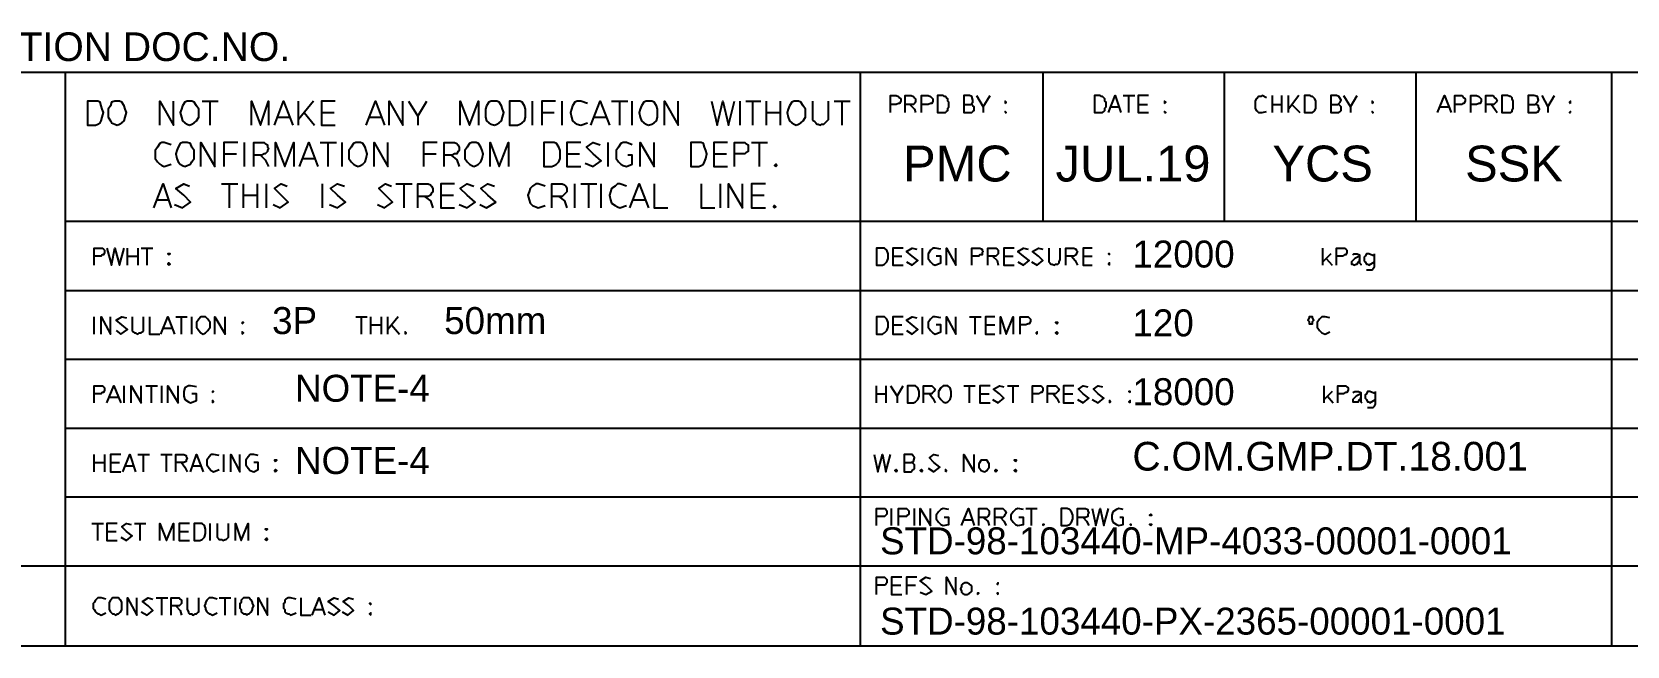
# Model space of a CAD drawing. Extents: x 0 to 420, y 0 to 297.
# Drawn here: x 139.1 to 278.1, y 7 to 60.5 of the extents above; entities that cross this region are included whole.
import ezdxf

# ---------------------------------------------------------------- set-up
doc = ezdxf.new("R2010")
doc.units = 0
doc.styles.add('HTX1', font='O8116901', dxfattribs={"width": 1.02})

msp = doc.modelspace()

# ---------------------------------------------------------------- linework, layer by layer
at = {"layer": 'GT_1', "flags": 128}
for points in [[(415, 57), (20, 57)], [(142, 7), (142, 57)], [(211.3, 7), (211.3, 57)], [(227.2, 57), (227.2, 44)], [(243, 57), (243, 44)], [(259.7, 57), (259.7, 44)], [(276.8, 7), (276.8, 57)], [(144.6, 52.4), (144.8, 52.5), (145, 52.6), (145.1, 52.8), (145.2, 53.1), (145.3, 53.5), (145.2, 53.8), (145.1, 54.1), (145, 54.4), (144.8, 54.5), (144.6, 54.5), (143.9, 54.5), (143.9, 52.4), (144.6, 52.4)], [(146.5, 52.4), (146.7, 52.5), (146.9, 52.6), (147.1, 52.8), (147.2, 53.1), (147.3, 53.5), (147.2, 53.8), (147.1, 54.1), (146.9, 54.4), (146.7, 54.5), (146.5, 54.5), (146.3, 54.5), (146, 54.4), (145.9, 54.1), (145.7, 53.8), (145.7, 53.5), (145.7, 53.1), (145.9, 52.8), (146, 52.6), (146.3, 52.5), (146.5, 52.4)], [(150.2, 52.4), (150.2, 54.5), (151.4, 52.4), (151.4, 54.5)], [(152.8, 52.4), (153, 52.5), (153.2, 52.6), (153.4, 52.8), (153.6, 53.1), (153.6, 53.5), (153.6, 53.8), (153.4, 54.1), (153.2, 54.4), (153, 54.5), (152.8, 54.5), (152.6, 54.5), (152.4, 54.4), (152.2, 54.1), (152.1, 53.8), (152, 53.5), (152.1, 53.1), (152.2, 52.8), (152.4, 52.6), (152.6, 52.5), (152.8, 52.4)], [(153.9, 54.5), (155.3, 54.5)], [(154.6, 52.4), (154.6, 54.5)], [(158.2, 52.4), (158.2, 54.5), (159, 52.4), (159.7, 54.5), (159.7, 52.4)], [(160.2, 52.4), (161, 54.5), (161.8, 52.4)], [(162.3, 52.4), (162.3, 54.5)], [(163.6, 54.5), (162.3, 52.9)], [(165.5, 54.5), (164.3, 54.5), (164.3, 52.4), (165.5, 52.4)], [(168.2, 52.4), (169, 54.5), (169.8, 52.4)], [(170.2, 52.4), (170.2, 54.5), (171.4, 52.4), (171.4, 54.5)], [(171.9, 54.5), (172.7, 53.2), (172.7, 52.4)], [(172.7, 53.2), (173.5, 54.5)], [(176.4, 52.4), (176.4, 54.5), (177.2, 52.4), (178, 54.5), (178, 52.4)], [(179.4, 52.4), (179.6, 52.5), (179.8, 52.6), (180, 52.8), (180.1, 53.1), (180.2, 53.5), (180.1, 53.8), (180, 54.1), (179.8, 54.4), (179.6, 54.5), (179.4, 54.5), (179.1, 54.5), (178.9, 54.4), (178.7, 54.1), (178.6, 53.8), (178.6, 53.5), (178.6, 53.1), (178.7, 52.8), (178.9, 52.6), (179.1, 52.5), (179.4, 52.4)], [(181.4, 52.4), (181.6, 52.5), (181.8, 52.6), (182, 52.8), (182.1, 53.1), (182.1, 53.5), (182.1, 53.8), (182, 54.1), (181.8, 54.4), (181.6, 54.5), (181.4, 54.5), (180.7, 54.5), (180.7, 52.4), (181.4, 52.4)], [(182.7, 52.4), (182.7, 54.5)], [(184.7, 54.5), (183.5, 54.5), (183.5, 52.4)], [(185.3, 52.4), (185.3, 54.5)], [(187.5, 54.3), (186.9, 54.5), (186.6, 54.5), (186.4, 54.4), (186.2, 54.1), (186.1, 53.8), (186, 53.5), (186.1, 53.1), (186.2, 52.8), (186.4, 52.6), (186.6, 52.5), (186.9, 52.4), (187.5, 52.6)], [(187.8, 52.4), (188.6, 54.5), (189.4, 52.4)], [(189.6, 54.5), (191, 54.5)], [(190.3, 52.4), (190.3, 54.5)], [(191.4, 52.4), (191.4, 54.5)], [(192.8, 52.4), (193.1, 52.5), (193.3, 52.6), (193.5, 52.8), (193.6, 53.1), (193.6, 53.5), (193.6, 53.8), (193.5, 54.1), (193.3, 54.4), (193.1, 54.5), (192.8, 54.5), (192.6, 54.5), (192.4, 54.4), (192.2, 54.1), (192.1, 53.8), (192, 53.5), (192.1, 53.1), (192.2, 52.8), (192.4, 52.6), (192.6, 52.5), (192.8, 52.4)], [(194.2, 52.4), (194.2, 54.5), (195.4, 52.4), (195.4, 54.5)], [(198.3, 54.5), (198.8, 52.4), (199.3, 54.5), (199.8, 52.4), (200.3, 54.5)], [(200.8, 52.4), (200.8, 54.5)], [(201.3, 54.5), (202.6, 54.5)], [(201.9, 52.4), (201.9, 54.5)], [(203.1, 52.4), (203.1, 54.5)], [(204.3, 54.5), (204.3, 52.4)], [(205.7, 52.4), (205.9, 52.5), (206.1, 52.6), (206.3, 52.8), (206.5, 53.1), (206.5, 53.5), (206.5, 53.8), (206.3, 54.1), (206.1, 54.4), (205.9, 54.5), (205.7, 54.5), (205.5, 54.5), (205.3, 54.4), (205.1, 54.1), (205, 53.8), (204.9, 53.5), (205, 53.1), (205.1, 52.8), (205.3, 52.6), (205.5, 52.5), (205.7, 52.4)], [(207.1, 54.5), (207.1, 53), (207.1, 52.9), (207.2, 52.8), (207.3, 52.7), (207.4, 52.6), (207.5, 52.5), (207.6, 52.5), (207.8, 52.4), (207.9, 52.5), (208.1, 52.5), (208.2, 52.6), (208.3, 52.7), (208.4, 52.8), (208.5, 52.9), (208.5, 53), (208.5, 54.5)], [(209, 54.5), (210.4, 54.5)], [(209.7, 52.4), (209.7, 54.5)], [(213.9, 53.5), (213.9, 55), (214.4, 55), (214.6, 54.9), (214.7, 54.8), (214.8, 54.7), (214.8, 54.6), (214.8, 54.5), (214.7, 54.3), (214.6, 54.3), (214.4, 54.2), (213.9, 54.2)], [(215.2, 53.5), (215.2, 55), (215.7, 55), (215.9, 54.9), (216, 54.8), (216.1, 54.7), (216.1, 54.6), (216.1, 54.4), (216, 54.3), (215.9, 54.2), (215.7, 54.2), (215.2, 54.2)], [(216.6, 53.5), (216.6, 55), (217.2, 55), (217.4, 54.9), (217.5, 54.8), (217.6, 54.7), (217.6, 54.6), (217.6, 54.5), (217.5, 54.3), (217.4, 54.3), (217.2, 54.2), (216.6, 54.2)], [(218.5, 53.5), (218.6, 53.5), (218.7, 53.5), (218.8, 53.6), (218.9, 53.7), (218.9, 53.9), (219, 54), (219, 54.2), (219, 54.4), (218.9, 54.5), (218.9, 54.7), (218.8, 54.8), (218.7, 54.9), (218.6, 54.9), (218.5, 55), (218, 55), (218, 53.5), (218.5, 53.5)], [(220.3, 54.2), (220.9, 54.2), (221.1, 54.4), (221.1, 54.6), (221, 54.9), (220.8, 55), (220.3, 55), (220.3, 53.5), (220.9, 53.5), (221, 53.5), (221.1, 53.6), (221.2, 53.7), (221.2, 53.8), (221.2, 54), (221.1, 54.1), (221, 54.2), (220.9, 54.2)], [(221.4, 55), (222, 54), (222, 53.5)], [(222, 54), (222.6, 55)], [(223.9, 54.3), (224, 54.4), (223.9, 54.5), (223.9, 54.4), (223.9, 54.3)], [(232.2, 53.5), (232.3, 53.5), (232.4, 53.5), (232.5, 53.6), (232.6, 53.7), (232.6, 53.9), (232.7, 54), (232.7, 54.2), (232.7, 54.4), (232.6, 54.5), (232.6, 54.7), (232.5, 54.8), (232.4, 54.9), (232.3, 54.9), (232.2, 55), (231.7, 55), (231.7, 53.5), (232.2, 53.5)], [(232.9, 53.5), (233.5, 55), (234, 53.5)], [(234.2, 55), (235.2, 55)], [(234.7, 53.5), (234.7, 55)], [(236.4, 55), (235.5, 55), (235.5, 53.5), (236.4, 53.5)], [(237.8, 54.3), (237.9, 54.4), (237.8, 54.5), (237.8, 54.4), (237.8, 54.3)], [(246.7, 54.8), (246.3, 55), (246.2, 54.9), (246, 54.9), (245.9, 54.8), (245.8, 54.7), (245.7, 54.5), (245.7, 54.4), (245.7, 54.2), (245.7, 54), (245.7, 53.9), (245.8, 53.7), (245.9, 53.6), (246, 53.5), (246.2, 53.5), (246.3, 53.5), (246.7, 53.6)], [(247.2, 53.5), (247.2, 55)], [(248, 55), (248, 53.5)], [(248.6, 53.5), (248.6, 55)], [(249.5, 55), (248.6, 53.8)], [(250.5, 53.5), (250.6, 53.5), (250.7, 53.5), (250.8, 53.6), (250.9, 53.7), (251, 53.9), (251, 54), (251, 54.2), (251, 54.4), (251, 54.5), (250.9, 54.7), (250.8, 54.8), (250.7, 54.9), (250.6, 54.9), (250.5, 55), (250, 55), (250, 53.5), (250.5, 53.5)], [(252.3, 54.2), (252.9, 54.2), (253.1, 54.4), (253.2, 54.6), (253, 54.9), (252.8, 55), (252.3, 55), (252.3, 53.5), (252.9, 53.5), (253, 53.5), (253.1, 53.6), (253.2, 53.7), (253.2, 53.8), (253.2, 54), (253.1, 54.1), (253, 54.2), (252.9, 54.2)], [(253.4, 55), (254, 54), (254, 53.5)], [(254, 54), (254.6, 55)], [(255.9, 54.3), (256, 54.4), (255.9, 54.5), (255.9, 54.4), (255.9, 54.3)], [(261.6, 53.5), (262.2, 55), (262.8, 53.5)], [(263.1, 53.5), (263.1, 55), (263.7, 55), (263.8, 54.9), (263.9, 54.8), (264, 54.7), (264, 54.6), (264, 54.5), (263.9, 54.3), (263.8, 54.3), (263.7, 54.2), (263.1, 54.2)], [(264.5, 53.5), (264.5, 55), (265, 55), (265.2, 54.9), (265.3, 54.8), (265.4, 54.7), (265.4, 54.6), (265.4, 54.5), (265.3, 54.3), (265.2, 54.3), (265, 54.2), (264.5, 54.2)], [(265.8, 53.5), (265.8, 55), (266.3, 55), (266.4, 55), (266.5, 54.9), (266.6, 54.8), (266.7, 54.7), (266.8, 54.6), (266.7, 54.4), (266.6, 54.3), (266.5, 54.2), (266.3, 54.2), (265.8, 54.2)], [(267.7, 53.5), (267.9, 53.5), (268, 53.5), (268.1, 53.6), (268.1, 53.7), (268.2, 53.9), (268.2, 54), (268.2, 54.2), (268.2, 54.4), (268.2, 54.5), (268.1, 54.7), (268.1, 54.8), (268, 54.9), (267.9, 54.9), (267.7, 55), (267.2, 55), (267.2, 53.5), (267.7, 53.5)], [(269.5, 54.2), (270.1, 54.2), (270.3, 54.4), (270.4, 54.6), (270.3, 54.9), (270, 55), (269.5, 55), (269.5, 53.5), (270.1, 53.5), (270.2, 53.5), (270.4, 53.6), (270.4, 53.7), (270.5, 53.8), (270.4, 54), (270.4, 54.1), (270.2, 54.2), (270.1, 54.2)], [(270.7, 55), (271.2, 54), (271.2, 53.5)], [(271.2, 54), (271.8, 55)], [(273.2, 54.3), (273.2, 54.4), (273.2, 54.5), (273.1, 54.4), (273.2, 54.3)], [(160.5, 53.1), (161.6, 53.1)], [(162.8, 53.5), (163.7, 52.4)], [(164.3, 53.5), (165.4, 53.5)], [(168.4, 53.1), (169.5, 53.1)], [(183.5, 53.5), (184.6, 53.5)], [(188, 53.1), (189.1, 53.1)], [(203.1, 53.5), (204.3, 53.5)], [(215.6, 54.2), (216, 53.8), (216.1, 53.5)], [(223.9, 53.5), (224, 53.5), (223.9, 53.6), (223.9, 53.5)], [(233.1, 54), (233.8, 54)], [(235.5, 54.2), (236.3, 54.2)], [(237.8, 53.5), (237.9, 53.5), (237.8, 53.6), (237.8, 53.5)], [(247.2, 54.2), (248, 54.2)], [(248.9, 54.2), (249.6, 53.5)], [(255.9, 53.5), (256, 53.5), (255.9, 53.6), (255.9, 53.5)], [(261.8, 54), (262.6, 54)], [(266.3, 54.2), (266.6, 53.8), (266.8, 53.5)], [(273.2, 53.5), (273.2, 53.6), (273.1, 53.5), (273.2, 53.5)], [(151.2, 50.7), (150.6, 50.9), (150.4, 50.9), (150.2, 50.8), (150, 50.5), (149.8, 50.2), (149.8, 49.9), (149.8, 49.5), (150, 49.2), (150.2, 49), (150.4, 48.9), (150.6, 48.8), (151.2, 49)], [(152.4, 48.8), (152.6, 48.9), (152.9, 49), (153, 49.2), (153.2, 49.5), (153.2, 49.9), (153.2, 50.2), (153, 50.5), (152.9, 50.8), (152.6, 50.9), (152.4, 50.9), (152.2, 50.9), (152, 50.8), (151.8, 50.5), (151.7, 50.2), (151.6, 49.9), (151.7, 49.5), (151.8, 49.2), (152, 49), (152.2, 48.9), (152.4, 48.8)], [(153.8, 48.8), (153.8, 50.9), (155, 48.8), (155, 50.9)], [(157, 50.9), (155.8, 50.9), (155.8, 48.8)], [(157.6, 48.8), (157.6, 50.9)], [(158.4, 48.8), (158.4, 50.9), (159.1, 50.9), (159.3, 50.9), (159.4, 50.8), (159.6, 50.7), (159.6, 50.5), (159.7, 50.4), (159.6, 50.2), (159.6, 50.1), (159.4, 49.9), (159.3, 49.9), (159.1, 49.8), (158.4, 49.8)], [(160.3, 48.8), (160.3, 50.9), (161.1, 48.8), (161.9, 50.9), (161.9, 48.8)], [(162.4, 48.8), (163.2, 50.9), (164, 48.8)], [(164.2, 50.9), (165.6, 50.9)], [(164.9, 48.8), (164.9, 50.9)], [(166.1, 48.8), (166.1, 50.9)], [(167.5, 48.8), (167.7, 48.9), (167.9, 49), (168.1, 49.2), (168.2, 49.5), (168.3, 49.9), (168.2, 50.2), (168.1, 50.5), (167.9, 50.8), (167.7, 50.9), (167.5, 50.9), (167.3, 50.9), (167.1, 50.8), (166.9, 50.5), (166.7, 50.2), (166.7, 49.9), (166.7, 49.5), (166.9, 49.2), (167.1, 49), (167.3, 48.9), (167.5, 48.8)], [(168.9, 48.8), (168.9, 50.9), (170.1, 48.8), (170.1, 50.9)], [(174.4, 50.9), (173.2, 50.9), (173.2, 48.8)], [(175, 48.8), (175, 50.9), (175.7, 50.9), (175.9, 50.9), (176.1, 50.8), (176.2, 50.7), (176.3, 50.5), (176.3, 50.4), (176.3, 50.2), (176.2, 50.1), (176.1, 49.9), (175.9, 49.9), (175.7, 49.8), (175, 49.8)], [(177.6, 48.8), (177.8, 48.9), (178, 49), (178.2, 49.2), (178.3, 49.5), (178.4, 49.9), (178.3, 50.2), (178.2, 50.5), (178, 50.8), (177.8, 50.9), (177.6, 50.9), (177.4, 50.9), (177.2, 50.8), (177, 50.5), (176.8, 50.2), (176.8, 49.9), (176.8, 49.5), (177, 49.2), (177.2, 49), (177.4, 48.9), (177.6, 48.8)], [(179, 48.8), (179, 50.9), (179.8, 48.8), (180.6, 50.9), (180.6, 48.8)], [(184.4, 48.8), (184.6, 48.9), (184.8, 49), (185, 49.2), (185.1, 49.5), (185.1, 49.9), (185.1, 50.2), (185, 50.5), (184.8, 50.8), (184.6, 50.9), (184.4, 50.9), (183.7, 50.9), (183.7, 48.8), (184.4, 48.8)], [(186.9, 50.9), (185.7, 50.9), (185.7, 48.8), (186.9, 48.8)], [(187.3, 49.1), (188, 48.8), (188.7, 49.3), (188, 49.9), (187.4, 50.5), (188, 50.9), (188.6, 50.7)], [(189.3, 48.8), (189.3, 50.9)], [(191.4, 50.7), (190.9, 50.9), (190.6, 50.9), (190.4, 50.8), (190.2, 50.5), (190, 50.2), (190, 49.9), (190, 49.5), (190.2, 49.2), (190.4, 49), (190.6, 48.9), (190.9, 48.8), (191.4, 49), (191.4, 49.8), (191, 49.8)], [(192.1, 48.8), (192.1, 50.9), (193.3, 48.8), (193.3, 50.9)], [(197.2, 48.8), (197.4, 48.9), (197.6, 49), (197.7, 49.2), (197.8, 49.5), (197.9, 49.9), (197.8, 50.2), (197.7, 50.5), (197.6, 50.8), (197.4, 50.9), (197.2, 50.9), (196.5, 50.9), (196.5, 48.8), (197.2, 48.8)], [(199.7, 50.9), (198.5, 50.9), (198.5, 48.8), (199.7, 48.8)], [(200.3, 48.8), (200.3, 50.9), (201, 50.9), (201.1, 50.9), (201.2, 50.9), (201.3, 50.8), (201.5, 50.7), (201.5, 50.6), (201.5, 50.4), (201.5, 50.3), (201.5, 50.1), (201.3, 50), (201.2, 49.9), (201, 49.9), (200.3, 49.9)], [(201.8, 50.9), (203.2, 50.9)], [(202.5, 48.8), (202.5, 50.9)], [(155.8, 49.9), (156.9, 49.9)], [(159, 49.8), (159.4, 49.4), (159.7, 48.8)], [(162.7, 49.5), (163.8, 49.5)], [(173.2, 49.9), (174.3, 49.9)], [(175.6, 49.8), (176.1, 49.4), (176.3, 48.8)], [(185.7, 49.9), (186.8, 49.9)], [(198.5, 49.9), (199.6, 49.9)], [(203.9, 48.8), (204, 48.9), (203.9, 49), (203.8, 48.9), (203.9, 48.8)], [(149.7, 45.2), (150.5, 47.3), (151.2, 45.2)], [(151.5, 45.5), (152.2, 45.2), (152.9, 45.7), (152.3, 46.3), (151.6, 46.9), (152.3, 47.3), (152.8, 47.1)], [(155.6, 47.3), (157, 47.3)], [(156.3, 45.2), (156.3, 47.3)], [(157.5, 45.2), (157.5, 47.3)], [(158.7, 47.3), (158.7, 45.2)], [(159.5, 45.2), (159.5, 47.3)], [(160.1, 45.5), (160.7, 45.2), (161.4, 45.7), (160.8, 46.3), (160.2, 46.9), (160.8, 47.3), (161.3, 47.1)], [(164.4, 45.2), (164.4, 47.3)], [(165, 45.5), (165.7, 45.2), (166.4, 45.7), (165.7, 46.3), (165.1, 46.9), (165.7, 47.3), (166.3, 47.1)], [(169.2, 45.5), (169.8, 45.2), (170.5, 45.7), (169.9, 46.3), (169.3, 46.9), (169.9, 47.3), (170.4, 47.1)], [(170.8, 47.3), (172.2, 47.3)], [(171.5, 45.2), (171.5, 47.3)], [(172.7, 45.2), (172.7, 47.3), (173.4, 47.3), (173.6, 47.3), (173.8, 47.2), (173.9, 47.1), (174, 46.9), (174, 46.8), (174, 46.6), (173.9, 46.5), (173.8, 46.3), (173.6, 46.2), (173.4, 46.2), (172.7, 46.2)], [(175.9, 47.3), (174.7, 47.3), (174.7, 45.2), (175.9, 45.2)], [(176.3, 45.5), (177, 45.2), (177.7, 45.7), (177, 46.3), (176.4, 46.9), (177, 47.3), (177.6, 47.1)], [(178.1, 45.5), (178.7, 45.2), (179.5, 45.7), (178.8, 46.3), (178.2, 46.9), (178.8, 47.3), (179.4, 47.1)], [(183.8, 47.1), (183.2, 47.3), (183, 47.3), (182.7, 47.1), (182.5, 46.9), (182.4, 46.6), (182.3, 46.3), (182.4, 45.9), (182.5, 45.6), (182.7, 45.4), (183, 45.3), (183.2, 45.2), (183.8, 45.4)], [(184.4, 45.2), (184.4, 47.3), (185.1, 47.3), (185.3, 47.3), (185.5, 47.2), (185.6, 47.1), (185.7, 46.9), (185.7, 46.8), (185.7, 46.6), (185.6, 46.5), (185.4, 46.3), (185.3, 46.2), (185.1, 46.2), (184.4, 46.2)], [(186.4, 45.2), (186.4, 47.3)], [(186.9, 47.3), (188.3, 47.3)], [(187.6, 45.2), (187.6, 47.3)], [(188.7, 45.2), (188.7, 47.3)], [(190.9, 47.1), (190.3, 47.3), (190.1, 47.3), (189.9, 47.1), (189.6, 46.9), (189.5, 46.6), (189.4, 46.3), (189.5, 45.9), (189.6, 45.6), (189.9, 45.4), (190.1, 45.3), (190.3, 45.2), (190.9, 45.4)], [(191.2, 45.2), (192, 47.3), (192.8, 45.2)], [(193.3, 47.3), (193.3, 45.2), (194.5, 45.2)], [(197.4, 47.3), (197.4, 45.2), (198.6, 45.2)], [(199.1, 45.2), (199.1, 47.3)], [(199.8, 45.2), (199.8, 47.3), (201, 45.2), (201, 47.3)], [(203, 47.3), (201.8, 47.3), (201.8, 45.2), (203, 45.2)], [(149.9, 45.9), (151, 45.9)], [(157.5, 46.3), (158.7, 46.3)], [(173.3, 46.2), (173.8, 45.8), (174, 45.2)], [(174.7, 46.3), (175.8, 46.3)], [(185, 46.2), (185.5, 45.8), (185.7, 45.2)], [(191.5, 45.9), (192.6, 45.9)], [(201.8, 46.3), (202.9, 46.3)], [(203.8, 45.2), (203.9, 45.3), (203.8, 45.4), (203.7, 45.3), (203.8, 45.2)], [(415, 44), (142, 44)], [(144.5, 40.2), (144.5, 41.7), (145.1, 41.7), (145.2, 41.7), (145.3, 41.6), (145.4, 41.5), (145.4, 41.4), (145.4, 41.3), (145.3, 41.1), (145.2, 41.1), (145.1, 41), (144.5, 41)], [(145.6, 41.7), (146, 40.2), (146.3, 41.7), (146.7, 40.2), (147.1, 41.7)], [(147.4, 40.2), (147.4, 41.7)], [(147.4, 41), (148.3, 41)], [(148.3, 41.7), (148.3, 40.2)], [(148.6, 41.7), (149.6, 41.7)], [(149.1, 40.2), (149.1, 41.7)], [(151, 41.1), (151.1, 41.2), (151, 41.2), (150.9, 41.2), (151, 41.1)], [(151, 40.2), (151.1, 40.3), (151, 40.4), (150.9, 40.3), (151, 40.2)], [(213.2, 40.2), (213.4, 40.3), (213.6, 40.5), (213.7, 40.8), (213.7, 41.2), (213.6, 41.5), (213.4, 41.7), (213.2, 41.7), (212.7, 41.7), (212.7, 40.2), (213.2, 40.2)], [(215, 41.7), (214.1, 41.7), (214.1, 40.2), (215, 40.2)], [(214.1, 41), (214.9, 41)], [(215.3, 40.5), (215.8, 40.2), (216.3, 40.6), (215.8, 41), (215.3, 41.4), (215.8, 41.7), (216.2, 41.6)], [(216.7, 40.2), (216.7, 41.7)], [(218.3, 41.6), (217.8, 41.7), (217.6, 41.7), (217.4, 41.5), (217.2, 41.2), (217.2, 40.8), (217.4, 40.5), (217.6, 40.3), (217.8, 40.2), (218.3, 40.4), (218.3, 41), (217.9, 41)], [(218.8, 40.2), (218.8, 41.7), (219.6, 40.2), (219.6, 41.7)], [(221, 40.2), (221, 41.7), (221.6, 41.7), (221.7, 41.7), (221.9, 41.6), (221.9, 41.5), (222, 41.4), (221.9, 41.3), (221.9, 41.1), (221.7, 41.1), (221.6, 41), (221, 41)], [(222.4, 40.2), (222.4, 41.7), (222.9, 41.7), (223.1, 41.7), (223.2, 41.6), (223.3, 41.5), (223.3, 41.4), (223.3, 41.2), (223.2, 41.1), (223.1, 41), (222.9, 41), (222.4, 41)], [(222.8, 41), (223.2, 40.6), (223.3, 40.2)], [(224.7, 41.7), (223.8, 41.7), (223.8, 40.2), (224.7, 40.2)], [(223.8, 41), (224.6, 41)], [(225, 40.5), (225.5, 40.2), (226, 40.6), (225.5, 41), (225, 41.4), (225.5, 41.7), (225.9, 41.6)], [(226.2, 40.5), (226.7, 40.2), (227.2, 40.6), (226.8, 41), (226.3, 41.4), (226.8, 41.7), (227.2, 41.6)], [(227.7, 41.7), (227.7, 40.7), (227.7, 40.5), (227.8, 40.4), (227.9, 40.3), (228, 40.3), (228.2, 40.2), (228.3, 40.3), (228.5, 40.3), (228.6, 40.4), (228.6, 40.5), (228.7, 40.7), (228.7, 41.7)], [(229.2, 40.2), (229.2, 41.7), (229.8, 41.7), (229.9, 41.7), (230.1, 41.6), (230.1, 41.5), (230.2, 41.4), (230.1, 41.2), (230.1, 41.1), (229.9, 41), (229.8, 41), (229.2, 41)], [(229.7, 41), (230, 40.6), (230.2, 40.2)], [(231.5, 41.7), (230.7, 41.7), (230.7, 40.2), (231.5, 40.2)], [(230.7, 41), (231.5, 41)], [(233, 41.1), (233, 41.2), (232.9, 41.2), (233, 41.1)], [(233, 40.2), (233, 40.3), (233, 40.4), (232.9, 40.3), (233, 40.2)], [(251.6, 40.2), (251.6, 41.7)], [(252.3, 41.2), (251.6, 40.5)], [(251.9, 40.8), (252.4, 40.2)], [(252.8, 40.2), (252.8, 41.7), (253.3, 41.7), (253.5, 41.7), (253.6, 41.6), (253.7, 41.5), (253.7, 41.4), (253.7, 41.3), (253.6, 41.1), (253.5, 41.1), (253.3, 41), (252.8, 41)], [(254.8, 41), (254.4, 40.8), (254.1, 40.5), (254.1, 40.4), (254.1, 40.3), (254.2, 40.3), (254.3, 40.2), (254.5, 40.3), (254.6, 40.3), (254.7, 40.5), (254.8, 40.6), (254.8, 40.7)], [(254.2, 41.1), (254.3, 41.2), (254.6, 41.2), (254.8, 41.1), (254.8, 41), (254.8, 40.4), (254.9, 40.3), (254.9, 40.2)], [(256.1, 41), (255.6, 41.2), (255.5, 41.2), (255.4, 41.2), (255.3, 41), (255.2, 40.9), (255.2, 40.7), (255.2, 40.6), (255.3, 40.5), (255.4, 40.3), (255.5, 40.3), (255.6, 40.2), (256.1, 40.5)], [(255.4, 39.8), (255.6, 39.8), (255.9, 39.8), (256, 39.9), (256.1, 40.1), (256.1, 41.2)], [(142, 38), (316.8, 38)], [(144.5, 34.2), (144.5, 35.7)], [(145.1, 34.2), (145.1, 35.7), (145.9, 34.2), (145.9, 35.7)], [(146.4, 34.5), (146.8, 34.2), (147.4, 34.6), (146.9, 35), (146.4, 35.4), (146.9, 35.7), (147.3, 35.6)], [(147.8, 35.7), (147.8, 34.7), (147.8, 34.5), (147.9, 34.4), (148, 34.3), (148.1, 34.3), (148.3, 34.2), (148.4, 34.3), (148.6, 34.3), (148.7, 34.4), (148.8, 34.5), (148.8, 34.7), (148.8, 35.7)], [(149.3, 35.7), (149.3, 34.2), (150.2, 34.2)], [(150.3, 34.2), (150.9, 35.7), (151.5, 34.2)], [(151.6, 35.7), (152.6, 35.7)], [(152.1, 34.2), (152.1, 35.7)], [(153, 34.2), (153, 35.7)], [(154, 34.2), (154.2, 34.3), (154.4, 34.5), (154.6, 34.8), (154.6, 35.2), (154.4, 35.5), (154.2, 35.7), (154, 35.7), (153.8, 35.7), (153.6, 35.5), (153.4, 35.2), (153.4, 34.8), (153.6, 34.5), (153.8, 34.3), (154, 34.2)], [(155, 34.2), (155, 35.7), (155.9, 34.2), (155.9, 35.7)], [(157.4, 35.1), (157.5, 35.2), (157.4, 35.2), (157.4, 35.1)], [(167.3, 35.7), (168.3, 35.7)], [(167.8, 34.2), (167.8, 35.7)], [(168.6, 34.2), (168.6, 35.7)], [(168.6, 35), (169.5, 35)], [(169.5, 35.7), (169.5, 34.2)], [(170.1, 34.2), (170.1, 35.7)], [(171, 35.7), (170.1, 34.6)], [(170.4, 35), (171.1, 34.2)], [(213.2, 34.2), (213.4, 34.3), (213.6, 34.5), (213.7, 34.8), (213.7, 35.2), (213.6, 35.5), (213.4, 35.7), (213.2, 35.7), (212.7, 35.7), (212.7, 34.2), (213.2, 34.2)], [(215, 35.7), (214.1, 35.7), (214.1, 34.2), (215, 34.2)], [(214.1, 35), (214.9, 35)], [(215.3, 34.5), (215.8, 34.2), (216.3, 34.6), (215.8, 35), (215.3, 35.4), (215.8, 35.7), (216.2, 35.6)], [(216.7, 34.2), (216.7, 35.7)], [(218.3, 35.6), (217.8, 35.7), (217.6, 35.7), (217.4, 35.5), (217.2, 35.2), (217.2, 34.8), (217.4, 34.5), (217.6, 34.3), (217.8, 34.2), (218.3, 34.4), (218.3, 35), (217.9, 35)], [(218.8, 34.2), (218.8, 35.7), (219.6, 34.2), (219.6, 35.7)], [(220.8, 35.7), (221.8, 35.7)], [(221.3, 34.2), (221.3, 35.7)], [(223, 35.7), (222.2, 35.7), (222.2, 34.2), (223, 34.2)], [(222.2, 35), (223, 35)], [(223.5, 34.2), (223.5, 35.7), (224, 34.2), (224.6, 35.7), (224.6, 34.2)], [(225.2, 34.2), (225.2, 35.7), (225.7, 35.7), (225.8, 35.7), (225.9, 35.7), (226, 35.6), (226.1, 35.5), (226.1, 35.4), (226.1, 35.3), (226, 35.1), (225.9, 35.1), (225.7, 35), (225.2, 35)], [(228.4, 35.1), (228.5, 35.2), (228.4, 35.2), (228.3, 35.2), (228.4, 35.1)], [(250.6, 35.1), (250.7, 35.1), (250.7, 35.3), (250.8, 35.4), (250.7, 35.6), (250.7, 35.7), (250.6, 35.7), (250.4, 35.7), (250.4, 35.6), (250.3, 35.4), (250.4, 35.3), (250.4, 35.1), (250.6, 35.1)], [(252.2, 35.6), (251.8, 35.7), (251.5, 35.7), (251.3, 35.5), (251.1, 35.2), (251.1, 34.8), (251.3, 34.5), (251.5, 34.3), (251.8, 34.2), (252.2, 34.4)], [(150.5, 34.7), (151.3, 34.7)], [(157.4, 34.2), (157.5, 34.3), (157.4, 34.4), (157.4, 34.3), (157.4, 34.2)], [(171.6, 34.2), (171.7, 34.3), (171.6, 34.4), (171.6, 34.3), (171.6, 34.2)], [(226.7, 34.2), (226.7, 34.3), (226.7, 34.4), (226.6, 34.3), (226.7, 34.2)], [(228.4, 34.2), (228.5, 34.3), (228.4, 34.4), (228.3, 34.3), (228.4, 34.2)], [(142, 32), (316.8, 32)], [(144.5, 28.2), (144.5, 29.7), (145.1, 29.7), (145.2, 29.7), (145.3, 29.6), (145.4, 29.5), (145.4, 29.4), (145.4, 29.3), (145.3, 29.1), (145.2, 29.1), (145.1, 29), (144.5, 29)], [(145.6, 28.2), (146.2, 29.7), (146.8, 28.2)], [(147.1, 28.2), (147.1, 29.7)], [(147.7, 28.2), (147.7, 29.7), (148.6, 28.2), (148.6, 29.7)], [(149, 29.7), (150, 29.7)], [(149.5, 28.2), (149.5, 29.7)], [(150.4, 28.2), (150.4, 29.7)], [(150.9, 28.2), (150.9, 29.7), (151.8, 28.2), (151.8, 29.7)], [(153.4, 29.6), (152.9, 29.7), (152.7, 29.7), (152.4, 29.5), (152.3, 29.2), (152.3, 28.8), (152.4, 28.5), (152.7, 28.3), (152.9, 28.2), (153.4, 28.4), (153.4, 29), (153, 29)], [(212.7, 28.2), (212.7, 29.7)], [(213.5, 29.7), (213.5, 28.2)], [(213.9, 29.7), (214.5, 28.8), (214.5, 28.2)], [(214.5, 28.8), (215, 29.7)], [(215.9, 28.2), (216.1, 28.3), (216.3, 28.5), (216.4, 28.8), (216.4, 29.2), (216.3, 29.5), (216.1, 29.7), (215.9, 29.7), (215.4, 29.7), (215.4, 28.2), (215.9, 28.2)], [(216.8, 28.2), (216.8, 29.7), (217.4, 29.7), (217.5, 29.7), (217.6, 29.6), (217.7, 29.5), (217.8, 29.4), (217.7, 29.2), (217.6, 29.1), (217.5, 29), (217.4, 29), (216.8, 29)], [(218.7, 28.2), (218.9, 28.3), (219.1, 28.5), (219.2, 28.8), (219.2, 29.2), (219.1, 29.5), (218.9, 29.7), (218.7, 29.7), (218.5, 29.7), (218.3, 29.5), (218.1, 29.2), (218.1, 28.8), (218.3, 28.5), (218.5, 28.3), (218.7, 28.2)], [(220.3, 29.7), (221.3, 29.7)], [(220.8, 28.2), (220.8, 29.7)], [(222.6, 29.7), (221.7, 29.7), (221.7, 28.2), (222.6, 28.2)], [(222.8, 28.5), (223.3, 28.2), (223.8, 28.6), (223.4, 29), (222.9, 29.4), (223.4, 29.7), (223.8, 29.6)], [(224.1, 29.7), (225.1, 29.7)], [(224.6, 28.2), (224.6, 29.7)], [(226.3, 28.2), (226.3, 29.7), (226.8, 29.7), (227, 29.7), (227.1, 29.6), (227.2, 29.5), (227.2, 29.4), (227.2, 29.3), (227.1, 29.1), (227, 29.1), (226.8, 29), (226.3, 29)], [(227.6, 28.2), (227.6, 29.7), (228.1, 29.7), (228.3, 29.7), (228.4, 29.6), (228.5, 29.5), (228.6, 29.4), (228.5, 29.2), (228.4, 29.1), (228.3, 29), (228.1, 29), (227.6, 29)], [(229.9, 29.7), (229, 29.7), (229, 28.2), (229.9, 28.2)], [(230.2, 28.5), (230.7, 28.2), (231.2, 28.6), (230.7, 29), (230.3, 29.4), (230.7, 29.7), (231.1, 29.6)], [(231.5, 28.5), (232, 28.2), (232.5, 28.6), (232, 29), (231.6, 29.4), (232, 29.7), (232.4, 29.6)], [(251.7, 28.2), (251.7, 29.7)], [(252.9, 28.2), (252.9, 29.7), (253.4, 29.7), (253.6, 29.7), (253.7, 29.6), (253.8, 29.5), (253.8, 29.4), (253.8, 29.3), (253.7, 29.1), (253.6, 29.1), (253.4, 29), (252.9, 29)], [(145.8, 28.7), (146.6, 28.7)], [(154.8, 29.1), (154.9, 29.2), (154.8, 29.2), (154.8, 29.1)], [(154.8, 28.2), (154.9, 28.3), (154.8, 28.4), (154.8, 28.3), (154.8, 28.2)], [(212.7, 29), (213.5, 29)], [(217.3, 29), (217.6, 28.6), (217.8, 28.2)], [(221.7, 29), (222.5, 29)], [(228.1, 29), (228.4, 28.6), (228.6, 28.2)], [(229, 29), (229.8, 29)], [(233, 28.2), (233.1, 28.3), (233, 28.4), (233, 28.3), (233, 28.2)], [(234.8, 29.1), (234.8, 29.2), (234.7, 29.2), (234.8, 29.1)], [(234.8, 28.2), (234.8, 28.3), (234.8, 28.4), (234.7, 28.3), (234.8, 28.2)], [(252.4, 29.2), (251.7, 28.5)], [(252, 28.8), (252.5, 28.2)], [(254.2, 29.1), (254.4, 29.2), (254.7, 29.2), (254.9, 29.1), (254.9, 29), (254.9, 28.4), (254.9, 28.3), (255, 28.2)], [(254.9, 29), (254.5, 28.8), (254.2, 28.5), (254.2, 28.4), (254.2, 28.3), (254.3, 28.3), (254.4, 28.3), (254.5, 28.3), (254.7, 28.3), (254.8, 28.5), (254.9, 28.6), (254.9, 28.7)], [(256.2, 29), (255.7, 29.2), (255.6, 29.2), (255.5, 29.2), (255.4, 29), (255.3, 28.9), (255.3, 28.7), (255.3, 28.6), (255.4, 28.5), (255.5, 28.3), (255.6, 28.3), (255.7, 28.2), (256.2, 28.5)], [(255.5, 27.8), (255.7, 27.8), (256, 27.8), (256.1, 27.9), (256.2, 28.1), (256.2, 29.2)], [(142, 26), (316.8, 26)], [(144.5, 22.2), (144.5, 23.7)], [(145.4, 23.7), (145.4, 22.2)], [(146.8, 23.7), (145.9, 23.7), (145.9, 22.2), (146.8, 22.2)], [(147, 22.2), (147.6, 23.7), (148.1, 22.2)], [(148.3, 23.7), (149.3, 23.7)], [(148.8, 22.2), (148.8, 23.7)], [(150.3, 23.7), (151.3, 23.7)], [(150.8, 22.2), (150.8, 23.7)], [(151.6, 22.2), (151.6, 23.7), (152.2, 23.7), (152.3, 23.7), (152.5, 23.6), (152.5, 23.5), (152.6, 23.4), (152.5, 23.2), (152.5, 23.1), (152.3, 23), (152.2, 23), (151.6, 23)], [(152.9, 22.2), (153.4, 23.7), (154, 22.2)], [(155.4, 23.6), (154.9, 23.7), (154.7, 23.7), (154.5, 23.5), (154.3, 23.2), (154.3, 22.8), (154.5, 22.5), (154.7, 22.3), (154.9, 22.2), (155.4, 22.4)], [(155.8, 22.2), (155.8, 23.7)], [(156.4, 22.2), (156.4, 23.7), (157.2, 22.2), (157.2, 23.7)], [(158.8, 23.6), (158.4, 23.7), (158.1, 23.7), (157.9, 23.5), (157.7, 23.2), (157.7, 22.8), (157.9, 22.5), (158.1, 22.3), (158.4, 22.2), (158.8, 22.4), (158.8, 23), (158.4, 23)], [(212.5, 23.7), (212.8, 22.2), (213.2, 23.7), (213.5, 22.2), (213.9, 23.7)], [(215.1, 23), (215.7, 23), (215.9, 23.1), (216, 23.4), (215.8, 23.7), (215.6, 23.7), (215.1, 23.7), (215.1, 22.2), (215.7, 22.2), (215.8, 22.3), (215.9, 22.4), (216, 22.5), (216, 22.6), (216, 22.8), (215.9, 22.9), (215.8, 23), (215.7, 23)], [(217.2, 22.5), (217.7, 22.2), (218.2, 22.6), (217.7, 23), (217.3, 23.4), (217.7, 23.7), (218.1, 23.6)], [(220.3, 22.2), (220.3, 23.7), (221.2, 22.2), (221.2, 23.7)], [(144.5, 23), (145.4, 23)], [(145.9, 23), (146.7, 23)], [(147.2, 22.7), (148, 22.7)], [(152.1, 23), (152.4, 22.6), (152.6, 22.2)], [(153.1, 22.7), (153.8, 22.7)], [(160.3, 23.1), (160.4, 23.2), (160.3, 23.2), (160.2, 23.2), (160.3, 23.1)], [(160.3, 22.2), (160.4, 22.3), (160.3, 22.4), (160.2, 22.3), (160.3, 22.2)], [(214.4, 22.2), (214.5, 22.3), (214.4, 22.4), (214.3, 22.3), (214.4, 22.2)], [(216.6, 22.2), (216.7, 22.3), (216.6, 22.4), (216.5, 22.3), (216.6, 22.2)], [(218.7, 22.2), (218.8, 22.3), (218.7, 22.4), (218.7, 22.3), (218.7, 22.2)], [(222.1, 22.2), (222.3, 22.3), (222.5, 22.6), (222.5, 22.9), (222.3, 23.2), (222.1, 23.2), (221.8, 23.2), (221.6, 22.9), (221.6, 22.6), (221.8, 22.3), (222.1, 22.2)], [(223.1, 22.2), (223.2, 22.3), (223.1, 22.4), (223, 22.3), (223.1, 22.2)], [(224.8, 23.1), (224.9, 23.2), (224.8, 23.2), (224.7, 23.2), (224.8, 23.1)], [(224.8, 22.2), (224.9, 22.3), (224.8, 22.4), (224.7, 22.3), (224.8, 22.2)], [(142, 20), (316.8, 20)], [(212.7, 17.5), (212.7, 19), (213.3, 19), (213.4, 19), (213.5, 18.9), (213.6, 18.8), (213.6, 18.6), (213.6, 18.5), (213.5, 18.4), (213.4, 18.3), (213.3, 18.3), (212.7, 18.3)], [(214, 17.5), (214, 19)], [(214.6, 17.5), (214.6, 19), (215.2, 19), (215.3, 19), (215.4, 18.9), (215.5, 18.8), (215.5, 18.6), (215.5, 18.5), (215.4, 18.4), (215.3, 18.3), (215.2, 18.3), (214.6, 18.3)], [(216, 17.5), (216, 19)], [(216.5, 17.5), (216.5, 19), (217.4, 17.5), (217.4, 19)], [(219, 18.9), (218.5, 19), (218.3, 18.9), (218.1, 18.7), (217.9, 18.4), (217.9, 18.1), (218.1, 17.8), (218.3, 17.6), (218.5, 17.5), (219, 17.6), (219, 18.2), (218.6, 18.2)], [(220.1, 17.5), (220.7, 19), (221.2, 17.5)], [(221.6, 17.5), (221.6, 19), (222.1, 19), (222.3, 19), (222.4, 18.9), (222.5, 18.8), (222.5, 18.6), (222.5, 18.5), (222.4, 18.3), (222.3, 18.2), (222.1, 18.2), (221.6, 18.2)], [(222, 18.2), (222.4, 17.9), (222.5, 17.5)], [(223, 17.5), (223, 19), (223.6, 19), (223.7, 19), (223.8, 18.9), (223.9, 18.8), (224, 18.6), (223.9, 18.5), (223.8, 18.3), (223.7, 18.2), (223.6, 18.2), (223, 18.2)], [(223.5, 18.2), (223.8, 17.9), (224, 17.5)], [(225.5, 18.9), (225, 19), (224.8, 18.9), (224.6, 18.7), (224.4, 18.4), (224.4, 18.1), (224.6, 17.8), (224.8, 17.6), (225, 17.5), (225.5, 17.6), (225.5, 18.2), (225.1, 18.2)], [(225.7, 19), (226.7, 19)], [(226.2, 17.5), (226.2, 19)], [(229.3, 17.5), (229.5, 17.6), (229.7, 17.8), (229.8, 18.1), (229.8, 18.4), (229.7, 18.7), (229.5, 18.9), (229.3, 19), (228.8, 19), (228.8, 17.5), (229.3, 17.5)], [(230.2, 17.5), (230.2, 19), (230.8, 19), (230.9, 19), (231.1, 18.9), (231.1, 18.8), (231.2, 18.6), (231.1, 18.5), (231.1, 18.3), (230.9, 18.2), (230.8, 18.2), (230.2, 18.2)], [(230.7, 18.2), (231, 17.9), (231.2, 17.5)], [(231.5, 19), (231.8, 17.5), (232.2, 19), (232.5, 17.5), (232.9, 19)], [(234.2, 18.9), (233.8, 19), (233.6, 18.9), (233.3, 18.7), (233.2, 18.4), (233.2, 18.1), (233.3, 17.8), (233.6, 17.6), (233.8, 17.5), (234.2, 17.6), (234.2, 18.2), (233.9, 18.2)], [(236.6, 18.4), (236.7, 18.4), (236.6, 18.5), (236.5, 18.4), (236.6, 18.4)], [(144.3, 17.7), (145.3, 17.7)], [(144.8, 16.2), (144.8, 17.7)], [(146.5, 17.7), (145.6, 17.7), (145.6, 16.2), (146.5, 16.2)], [(145.6, 17), (146.4, 17)], [(146.8, 16.5), (147.3, 16.2), (147.8, 16.6), (147.3, 17), (146.9, 17.4), (147.3, 17.7), (147.7, 17.6)], [(148, 17.7), (149, 17.7)], [(148.5, 16.2), (148.5, 17.7)], [(150.2, 16.2), (150.2, 17.7), (150.8, 16.2), (151.4, 17.7), (151.4, 16.2)], [(152.8, 17.7), (151.9, 17.7), (151.9, 16.2), (152.8, 16.2)], [(151.9, 17), (152.7, 17)], [(153.7, 16.2), (153.9, 16.3), (154.1, 16.5), (154.2, 16.8), (154.2, 17.2), (154.1, 17.5), (153.9, 17.7), (153.7, 17.7), (153.2, 17.7), (153.2, 16.2), (153.7, 16.2)], [(154.6, 16.2), (154.6, 17.7)], [(155.2, 17.7), (155.2, 16.7), (155.2, 16.5), (155.3, 16.4), (155.4, 16.3), (155.6, 16.3), (155.7, 16.2), (155.9, 16.3), (156, 16.3), (156.1, 16.4), (156.2, 16.5), (156.2, 16.7), (156.2, 17.7)], [(156.8, 16.2), (156.8, 17.7), (157.3, 16.2), (157.9, 17.7), (157.9, 16.2)], [(159.5, 17.1), (159.6, 17.2), (159.5, 17.2), (159.4, 17.2), (159.5, 17.1)], [(220.3, 18), (221.1, 18)], [(227.2, 17.5), (227.3, 17.6), (227.2, 17.6), (227.2, 17.5)], [(234.9, 17.5), (234.9, 17.6), (234.8, 17.6), (234.9, 17.5)], [(236.6, 17.5), (236.7, 17.6), (236.6, 17.6), (236.5, 17.6), (236.6, 17.5)], [(159.5, 16.2), (159.6, 16.3), (159.5, 16.4), (159.4, 16.3), (159.5, 16.2)], [(97.3, 14), (211.3, 14)], [(142, 14), (211.3, 14)], [(210.8, 14), (276.8, 14)], [(276.8, 14), (316.8, 14)], [(212.7, 11.5), (212.7, 13), (213.3, 13), (213.4, 13), (213.5, 12.9), (213.6, 12.8), (213.6, 12.6), (213.6, 12.5), (213.5, 12.4), (213.4, 12.3), (213.3, 12.3), (212.7, 12.3)], [(214.9, 13), (214, 13), (214, 11.5), (214.9, 11.5)], [(216.2, 13), (215.3, 13), (215.3, 11.5)], [(216.5, 11.7), (217, 11.5), (217.5, 11.8), (217, 12.3), (216.5, 12.7), (217, 13), (217.4, 12.9)], [(218.8, 11.5), (218.8, 13), (219.6, 11.5), (219.6, 13)], [(145.5, 11.1), (145.1, 11.2), (144.9, 11.2), (144.8, 11.2), (144.7, 11.1), (144.6, 11), (144.5, 10.8), (144.4, 10.7), (144.4, 10.5), (144.4, 10.3), (144.5, 10.2), (144.6, 10), (144.7, 9.9), (144.8, 9.8), (144.9, 9.8), (145.1, 9.7), (145.5, 9.9)], [(146.4, 9.7), (146.5, 9.8), (146.6, 9.8), (146.7, 9.9), (146.8, 10), (146.9, 10.2), (146.9, 10.3), (146.9, 10.5), (146.9, 10.7), (146.9, 10.8), (146.8, 11), (146.7, 11.1), (146.6, 11.2), (146.5, 11.2), (146.4, 11.2), (146.2, 11.2), (146.1, 11.2), (146, 11.1), (145.9, 11), (145.8, 10.8), (145.8, 10.7), (145.8, 10.5), (145.8, 10.3), (145.8, 10.2), (145.9, 10), (146, 9.9), (146.1, 9.8), (146.2, 9.8), (146.4, 9.7)], [(147.4, 9.7), (147.4, 11.2), (148.2, 9.7), (148.2, 11.2)], [(148.6, 10), (149.1, 9.7), (149.6, 10.1), (149.2, 10.5), (148.7, 10.9), (149.2, 11.2), (149.6, 11.1)], [(149.9, 11.2), (150.9, 11.2)], [(150.4, 9.7), (150.4, 11.2)], [(151.2, 9.7), (151.2, 11.2), (151.7, 11.2), (151.9, 11.2), (152, 11.1), (152.1, 11), (152.1, 10.9), (152.1, 10.7), (152, 10.6), (151.9, 10.5), (151.7, 10.5), (151.2, 10.5)], [(152.6, 11.2), (152.6, 10.2), (152.7, 10), (152.7, 9.9), (152.8, 9.8), (153, 9.8), (153.1, 9.7), (153.3, 9.8), (153.4, 9.8), (153.5, 9.9), (153.6, 10), (153.6, 10.2), (153.6, 11.2)], [(155.2, 11.1), (154.8, 11.2), (154.6, 11.2), (154.5, 11.2), (154.4, 11.1), (154.3, 11), (154.2, 10.8), (154.2, 10.7), (154.1, 10.5), (154.2, 10.3), (154.2, 10.2), (154.3, 10), (154.4, 9.9), (154.5, 9.8), (154.6, 9.8), (154.8, 9.7), (155.2, 9.9)], [(155.4, 11.2), (156.4, 11.2)], [(155.9, 9.7), (155.9, 11.2)], [(156.8, 9.7), (156.8, 11.2)], [(157.8, 9.7), (157.9, 9.8), (158, 9.8), (158.1, 9.9), (158.2, 10), (158.3, 10.2), (158.3, 10.3), (158.4, 10.5), (158.3, 10.7), (158.3, 10.8), (158.2, 11), (158.1, 11.1), (158, 11.2), (157.9, 11.2), (157.8, 11.2), (157.7, 11.2), (157.5, 11.2), (157.4, 11.1), (157.3, 11), (157.3, 10.8), (157.2, 10.7), (157.2, 10.5), (157.2, 10.3), (157.3, 10.2), (157.3, 10), (157.4, 9.9), (157.5, 9.8), (157.7, 9.8), (157.8, 9.7)], [(158.8, 9.7), (158.8, 11.2), (159.6, 9.7), (159.6, 11.2)], [(162.1, 11.1), (161.6, 11.2), (161.5, 11.2), (161.4, 11.2), (161.2, 11.1), (161.1, 11), (161.1, 10.8), (161, 10.7), (161, 10.5), (161, 10.3), (161.1, 10.2), (161.1, 10), (161.2, 9.9), (161.4, 9.8), (161.5, 9.8), (161.6, 9.7), (162.1, 9.9)], [(162.5, 11.2), (162.5, 9.7), (163.4, 9.7)], [(163.5, 9.7), (164.1, 11.2), (164.6, 9.7)], [(164.9, 10), (165.4, 9.7), (165.9, 10.1), (165.4, 10.5), (164.9, 10.9), (165.4, 11.2), (165.8, 11.1)], [(166.1, 10), (166.6, 9.7), (167.1, 10.1), (166.7, 10.5), (166.2, 10.9), (166.7, 11.2), (167.1, 11.1)], [(214, 12.3), (214.8, 12.3)], [(215.3, 12.3), (216.1, 12.3)], [(220.5, 11.5), (220.6, 11.5), (220.8, 11.6), (220.9, 11.7), (221, 11.8), (221, 12), (221, 12.2), (220.9, 12.3), (220.8, 12.4), (220.6, 12.5), (220.5, 12.5), (220.4, 12.5), (220.2, 12.4), (220.1, 12.3), (220.1, 12.2), (220, 12), (220.1, 11.8), (220.1, 11.7), (220.2, 11.6), (220.4, 11.5), (220.5, 11.5)], [(221.5, 11.5), (221.6, 11.6), (221.5, 11.6), (221.5, 11.5)], [(223.3, 12.4), (223.3, 12.5), (223.2, 12.4), (223.3, 12.4)], [(223.3, 11.5), (223.3, 11.6), (223.2, 11.6), (223.3, 11.5)], [(151.6, 10.5), (152, 10.1), (152.1, 9.7)], [(163.7, 10.2), (164.5, 10.2)], [(168.6, 10.6), (168.6, 10.7), (168.5, 10.7), (168.6, 10.6)], [(168.6, 9.7), (168.6, 9.8), (168.6, 9.9), (168.5, 9.8), (168.6, 9.7)], [(415.2, 7), (20, 7)]]:
    msp.add_lwpolyline(points, dxfattribs=at)

# ---------------------------------------------------------------- texts
at = {"layer": 'GT_1', "style": 'HTX1', "width": 1.02}
for s, height, p in [(' HEAT TRACING & TEST MEDIUM ,REFER PIPING MATERIAL SPECIFICATION DOC.NO.', 2.5, (21, 58)), ('PMC', 3.125, (215, 47.5)), ('JUL.19', 3.125, (228.3, 47.5)), ('YCS', 3.125, (247.2, 47.5)), ('SSK', 3.125, (264, 47.5)), ('12000', 2.35, (235, 40)), ('3P', 2.35, (160, 34.2)), ('50mm', 2.35, (175, 34.2)), ('120', 2.35, (235, 34)), ('NOTE-4', 2.35, (162, 28.3)), ('18000', 2.35, (235, 28)), ('NOTE-4', 2.35, (162, 22)), ('C.OM.GMP.DT.18.001', 2.5, (235, 22.3)), ('STD-98-103440-MP-4033-00001-0001', 2.35, (213, 15)), ('STD-98-103440-PX-2365-00001-0001', 2.35, (213, 8))]:
    msp.add_text(s, height=height, dxfattribs=at).set_placement(p)

doc.saveas('drawing.dxf')
